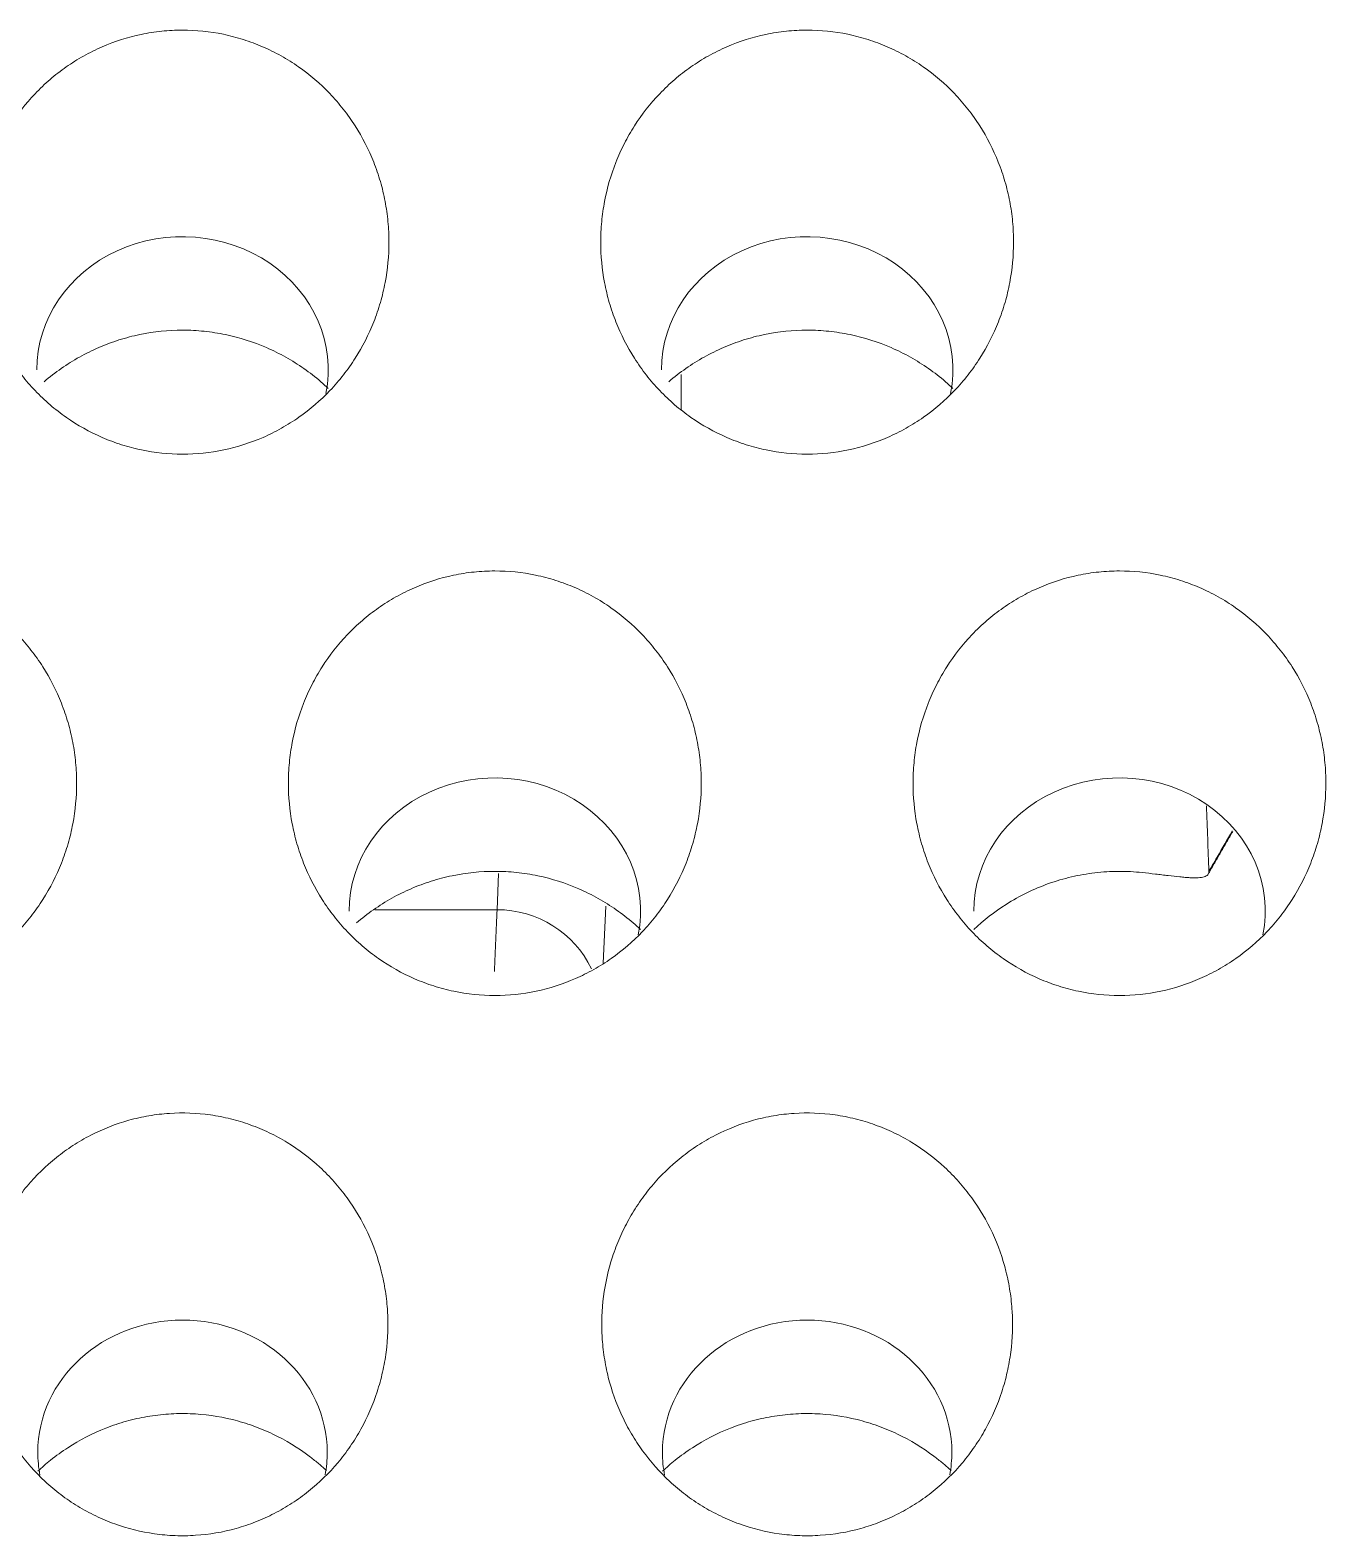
# Model space of a CAD drawing. Header units: inches. Extents: x 3778 to 56227, y -16914 to 35091.
# Drawn here: x 43227.04 to 43233.24, y -12658.68 to -12651.48 of the extents above; entities that cross this region are included whole.
import ezdxf

# ---------------------------------------------------------------- set-up
doc = ezdxf.new("R2010")
doc.units = ezdxf.units.IN
doc.header["$LTSCALE"] = 100
doc.header["$MEASUREMENT"] = 0
doc.layers.add('2-con', color=2, linetype='Continuous')
doc.layers.add('mark-B', color=2, linetype='Continuous', lineweight=20)

# ---------------------------------------------------------------- blocks, each defined once
blk = doc.blocks.new('무풍1WAY 대형')
at = {"layer": 'mark-B'}
for p, q in [((-545.7336, -423.0113), (-545.7455, -423.284)), ((-545.2256, -423.2677), (-545.2331, -423.4404)), ((-544.6413, -423.2677), (-545.2256, -423.2677)), ((-546.1068, -425.8264), (-546.1068, -425.6569))]:
    blk.add_line(p, q, dxfattribs=at)
for centre, major_axis, ratio, start_param, end_param in [((-546.7088, -420.6736), (-0.6921, 0), 0.913545, 6.112459, 6.283185), ((-546.7088, -420.6736), (-0.6921, 0), 0.913545, 3.141593, 3.316049), ((-543.7212, -420.6736), (-0.6921, 0), 0.913545, 6.112459, 6.283185), ((-543.7212, -420.6736), (-0.6921, 0), 0.913545, 3.141593, 3.316049), ((-546.7088, -420.6736), (-0.6921, 0), 0.913545, 0, 3.141592), ((-543.7212, -420.6736), (-0.6921, 0), 0.913545, 0, 3.141592), ((-545.2256, -422.7794), (-0.4974, 0.0217), 0.980617, 0.479553, 1.613641), ((-548.2026, -423.2609), (0.6971, 0), 0.913545, 2.963309, 6.283185), ((-545.215, -423.2609), (0.6971, 0), 0.913545, 2.963309, 6.283185), ((-546.7088, -425.8482), (0.6971, 0), 0.913545, 2.963605, 6.283185), ((-543.7212, -425.8482), (0.6971, 0), 0.913545, 2.963605, 6.283185)]:
    blk.add_ellipse(centre, major_axis=major_axis, ratio=ratio, start_param=start_param, end_param=end_param, dxfattribs=at)
for points, knots in [([(-545.7282, -421.2256), (-545.7301, -421.1929), (-545.7335, -421.1604), (-545.7434, -421.0958), (-545.7499, -421.0636), (-545.7738, -420.9689), (-545.7955, -420.9079), (-545.8365, -420.8196), (-545.8517, -420.7908), (-545.8849, -420.7342), (-545.9028, -420.7068), (-545.9602, -420.6279), (-546.0032, -420.5792), (-546.0633, -420.5235), (-546.0757, -420.5126), (-546.1009, -420.4915), (-546.1137, -420.4812), (-546.1528, -420.4516), (-546.2067, -420.4149), (-546.2784, -420.3759), (-546.3234, -420.3557), (-546.3538, -420.3429), (-546.3692, -420.3369), (-546.4466, -420.3091), (-546.51, -420.2934), (-546.5911, -420.2819), (-546.6074, -420.28), (-546.6402, -420.2771), (-546.6567, -420.276), (-546.7063, -420.2742), (-546.7391, -420.2747), (-546.8369, -420.2811), (-546.9013, -420.2921), (-546.9808, -420.3142), (-546.9967, -420.319), (-547.0279, -420.3294), (-547.0433, -420.335), (-547.089, -420.353), (-547.1483, -420.3798), (-547.2188, -420.4206), (-547.2594, -420.4484), (-547.2861, -420.4676), (-547.2993, -420.4776), (-547.3633, -420.5289), (-547.4096, -420.5743), (-547.4723, -420.6488), (-547.492, -420.6747), (-547.5199, -420.7152), (-547.5289, -420.729), (-547.5461, -420.7568), (-547.5543, -420.7708), (-547.5937, -420.8419), (-547.6195, -420.9012), (-547.6447, -420.9782), (-547.6494, -420.9938), (-547.6581, -421.0252), (-547.662, -421.0411), (-547.6728, -421.0889), (-547.6785, -421.1209), (-547.6908, -421.2172), (-547.6931, -421.2817), (-547.6874, -421.3791), (-547.6839, -421.4118), (-547.674, -421.4761), (-547.6676, -421.5078), (-547.6439, -421.6019), (-547.6223, -421.663), (-547.5668, -421.7819), (-547.5339, -421.8379), (-547.4767, -421.9166), (-547.4563, -421.942), (-547.4237, -421.9788), (-547.4125, -421.9908), (-547.3895, -422.0143), (-547.3778, -422.0257), (-547.3178, -422.0812), (-547.2659, -422.1205), (-547.1961, -422.1631), (-547.1818, -422.1713), (-547.1529, -422.187), (-547.1381, -422.1946), (-547.0937, -422.2158), (-547.0333, -422.241), (-546.9552, -422.2647), (-546.9072, -422.2753), (-546.8748, -422.2816), (-546.8585, -422.2844), (-546.7767, -422.2959), (-546.7114, -422.2982), (-546.6135, -422.2918), (-546.581, -422.288), (-546.5321, -422.2797), (-546.5159, -422.2765), (-546.4837, -422.2693), (-546.4678, -422.2653), (-546.389, -422.2434), (-546.3284, -422.2196), (-546.2555, -422.1822), (-546.2411, -422.1743), (-546.2126, -422.1578), (-546.1985, -422.1492), (-546.1572, -422.1224), (-546.1308, -422.1033), (-546.0548, -422.0424), (-546.0082, -421.997), (-545.9554, -421.9342), (-545.9451, -421.9214), (-545.9253, -421.8954), (-545.9158, -421.8822), (-545.8882, -421.842), (-545.8542, -421.787), (-545.8183, -421.7144), (-545.7999, -421.6692), (-545.7883, -421.6387), (-545.7828, -421.6232), (-545.7575, -421.5457), (-545.7293, -421.4199), (-545.7244, -421.2909), (-545.7282, -421.2256)], [0, 0, 0, 0, 0.015625, 0.015625, 0.03125, 0.03125, 0.0625, 0.0625, 0.078125, 0.078125, 0.09375, 0.09375, 0.125, 0.125, 0.132812, 0.132812, 0.140625, 0.140625, 0.15625, 0.171875, 0.179687, 0.179687, 0.1875, 0.1875, 0.21875, 0.21875, 0.226562, 0.226562, 0.234375, 0.234375, 0.25, 0.25, 0.28125, 0.28125, 0.289062, 0.289062, 0.296875, 0.296875, 0.3125, 0.328125, 0.335937, 0.335937, 0.34375, 0.34375, 0.375, 0.375, 0.390625, 0.390625, 0.398437, 0.398437, 0.40625, 0.40625, 0.4375, 0.4375, 0.445312, 0.445312, 0.453125, 0.453125, 0.46875, 0.46875, 0.5, 0.5, 0.515625, 0.515625, 0.53125, 0.53125, 0.5625, 0.5625, 0.59375, 0.59375, 0.609375, 0.609375, 0.617188, 0.617188, 0.625, 0.625, 0.65625, 0.65625, 0.664063, 0.664063, 0.671875, 0.671875, 0.6875, 0.703125, 0.710938, 0.710938, 0.71875, 0.71875, 0.75, 0.75, 0.765625, 0.765625, 0.773438, 0.773438, 0.78125, 0.78125, 0.8125, 0.8125, 0.820313, 0.820313, 0.828125, 0.828125, 0.84375, 0.84375, 0.875, 0.875, 0.882813, 0.882813, 0.890625, 0.890625, 0.90625, 0.921875, 0.929688, 0.929688, 0.9375, 0.9375, 0.96875, 1, 1, 1, 1]), ([(-542.7407, -421.2256), (-542.7426, -421.1929), (-542.746, -421.1604), (-542.7559, -421.0958), (-542.7624, -421.0636), (-542.7863, -420.9689), (-542.8079, -420.9079), (-542.849, -420.8196), (-542.8641, -420.7908), (-542.8974, -420.7342), (-542.9153, -420.7068), (-542.9726, -420.6279), (-543.0157, -420.5792), (-543.0757, -420.5235), (-543.0881, -420.5126), (-543.1133, -420.4915), (-543.1262, -420.4812), (-543.1653, -420.4516), (-543.2192, -420.4149), (-543.2908, -420.3759), (-543.3358, -420.3557), (-543.3663, -420.3429), (-543.3817, -420.3369), (-543.4591, -420.3091), (-543.5224, -420.2934), (-543.6035, -420.2819), (-543.6198, -420.28), (-543.6526, -420.2771), (-543.6692, -420.276), (-543.7187, -420.2742), (-543.7515, -420.2747), (-543.8494, -420.2811), (-543.9138, -420.2921), (-543.9933, -420.3142), (-544.0091, -420.319), (-544.0403, -420.3294), (-544.0557, -420.335), (-544.1014, -420.353), (-544.1608, -420.3798), (-544.2313, -420.4206), (-544.2719, -420.4484), (-544.2986, -420.4676), (-544.3117, -420.4776), (-544.3757, -420.5289), (-544.4221, -420.5743), (-544.4847, -420.6488), (-544.5045, -420.6747), (-544.5323, -420.7152), (-544.5413, -420.729), (-544.5585, -420.7568), (-544.5667, -420.7708), (-544.6061, -420.8419), (-544.6319, -420.9012), (-544.6571, -420.9782), (-544.6618, -420.9938), (-544.6705, -421.0252), (-544.6745, -421.0411), (-544.6853, -421.0889), (-544.6909, -421.1209), (-544.7033, -421.2172), (-544.7056, -421.2817), (-544.6998, -421.3791), (-544.6964, -421.4118), (-544.6865, -421.4761), (-544.68, -421.5078), (-544.6563, -421.6019), (-544.6347, -421.663), (-544.5793, -421.7819), (-544.5463, -421.8379), (-544.4891, -421.9166), (-544.4687, -421.942), (-544.4362, -421.9788), (-544.4249, -421.9908), (-544.4019, -422.0143), (-544.3902, -422.0257), (-544.3303, -422.0812), (-544.2784, -422.1205), (-544.2085, -422.1631), (-544.1943, -422.1713), (-544.1653, -422.187), (-544.1506, -422.1946), (-544.1061, -422.2158), (-544.0458, -422.241), (-543.9677, -422.2647), (-543.9196, -422.2753), (-543.8873, -422.2816), (-543.871, -422.2844), (-543.7892, -422.2959), (-543.7238, -422.2982), (-543.626, -422.2918), (-543.5934, -422.288), (-543.5446, -422.2797), (-543.5283, -422.2765), (-543.4962, -422.2693), (-543.4803, -422.2653), (-543.4015, -422.2434), (-543.3408, -422.2196), (-543.268, -422.1822), (-543.2535, -422.1743), (-543.225, -422.1578), (-543.2109, -422.1492), (-543.1697, -422.1224), (-543.1433, -422.1033), (-543.0672, -422.0424), (-543.0207, -421.997), (-542.9679, -421.9342), (-542.9576, -421.9214), (-542.9378, -421.8954), (-542.9283, -421.8822), (-542.9007, -421.842), (-542.8666, -421.787), (-542.8308, -421.7144), (-542.8123, -421.6692), (-542.8007, -421.6387), (-542.7952, -421.6232), (-542.7699, -421.5457), (-542.7417, -421.4199), (-542.7369, -421.2909), (-542.7407, -421.2256)], [0, 0, 0, 0, 0.015625, 0.015625, 0.03125, 0.03125, 0.0625, 0.0625, 0.078125, 0.078125, 0.09375, 0.09375, 0.125, 0.125, 0.132813, 0.132813, 0.140625, 0.140625, 0.15625, 0.171875, 0.179688, 0.179688, 0.1875, 0.1875, 0.21875, 0.21875, 0.226563, 0.226563, 0.234375, 0.234375, 0.25, 0.25, 0.28125, 0.28125, 0.289063, 0.289063, 0.296875, 0.296875, 0.3125, 0.328125, 0.335938, 0.335938, 0.34375, 0.34375, 0.375, 0.375, 0.390625, 0.390625, 0.398438, 0.398438, 0.40625, 0.40625, 0.4375, 0.4375, 0.445313, 0.445313, 0.453125, 0.453125, 0.46875, 0.46875, 0.5, 0.5, 0.515625, 0.515625, 0.53125, 0.53125, 0.5625, 0.5625, 0.59375, 0.59375, 0.609375, 0.609375, 0.617188, 0.617188, 0.625, 0.625, 0.65625, 0.65625, 0.664063, 0.664063, 0.671875, 0.671875, 0.6875, 0.703125, 0.710938, 0.710938, 0.71875, 0.71875, 0.75, 0.75, 0.765625, 0.765625, 0.773438, 0.773438, 0.78125, 0.78125, 0.8125, 0.8125, 0.820313, 0.820313, 0.828125, 0.828125, 0.84375, 0.84375, 0.875, 0.875, 0.882813, 0.882813, 0.890625, 0.890625, 0.90625, 0.921875, 0.929688, 0.929688, 0.9375, 0.9375, 0.96875, 1, 1, 1, 1]), ([(-546.0168, -420.5831), (-546.0363, -420.6014), (-546.0565, -420.619), (-546.1043, -420.6573), (-546.1321, -420.6773), (-546.2178, -420.733), (-546.2783, -420.7642), (-546.3584, -420.7957), (-546.3747, -420.8016), (-546.4073, -420.8125), (-546.4237, -420.8176), (-546.4731, -420.8313), (-546.5397, -420.8463), (-546.6075, -420.8544), (-546.6761, -420.859), (-546.7108, -420.8595), (-546.8137, -420.8557), (-546.8812, -420.8463), (-546.9642, -420.8259), (-546.9807, -420.8214), (-547.0137, -420.8115), (-547.0301, -420.806), (-547.0787, -420.7886), (-547.1103, -420.7755), (-547.2024, -420.7315), (-547.2606, -420.6963), (-547.3291, -420.6447), (-547.3426, -420.634), (-547.3689, -420.612), (-547.3817, -420.6007), (-547.3953, -420.5883), (-547.3963, -420.5873), (-547.3973, -420.5864)], [0, 0, 0, 0, 0.052761, 0.052761, 0.120228, 0.120228, 0.255163, 0.255163, 0.288896, 0.288896, 0.32263, 0.32263, 0.390097, 0.457564, 0.457564, 0.525031, 0.525031, 0.659966, 0.659966, 0.693699, 0.693699, 0.727433, 0.727433, 0.7949, 0.7949, 0.929835, 0.929835, 0.963568, 0.963568, 0.997302, 0.997302, 1, 1, 1, 1]), ([(-543.0293, -420.5831), (-543.0487, -420.6014), (-543.0689, -420.619), (-543.1168, -420.6573), (-543.1445, -420.6773), (-543.2302, -420.733), (-543.2908, -420.7642), (-543.3709, -420.7957), (-543.3871, -420.8016), (-543.4198, -420.8125), (-543.4361, -420.8176), (-543.4856, -420.8313), (-543.5521, -420.8463), (-543.62, -420.8544), (-543.6885, -420.859), (-543.7233, -420.8595), (-543.8262, -420.8557), (-543.8936, -420.8463), (-543.9767, -420.8259), (-543.9932, -420.8214), (-544.0261, -420.8115), (-544.0426, -420.806), (-544.0912, -420.7886), (-544.1227, -420.7755), (-544.2149, -420.7315), (-544.273, -420.6963), (-544.3415, -420.6447), (-544.355, -420.634), (-544.3814, -420.612), (-544.3942, -420.6007), (-544.4077, -420.5883), (-544.4087, -420.5873), (-544.4097, -420.5864)], [0, 0, 0, 0, 0.052761, 0.052761, 0.120228, 0.120228, 0.255163, 0.255163, 0.288896, 0.288896, 0.32263, 0.32263, 0.390097, 0.457564, 0.457564, 0.525031, 0.525031, 0.659966, 0.659966, 0.693699, 0.693699, 0.727433, 0.727433, 0.7949, 0.7949, 0.929835, 0.929835, 0.963568, 0.963568, 0.997302, 0.997302, 1, 1, 1, 1]), ([(-548.2026, -422.8577), (-548.2691, -422.8577), (-548.3349, -422.8646), (-548.4651, -422.8919), (-548.5276, -422.912), (-548.6176, -422.9512), (-548.647, -422.9658), (-548.6901, -422.99), (-548.7043, -422.9984), (-548.7324, -423.0161), (-548.7461, -423.0252), (-548.8133, -423.0725), (-548.8627, -423.1151), (-548.9303, -423.186), (-548.9517, -423.2108), (-548.9924, -423.2629), (-549.0113, -423.2897), (-549.0638, -423.3721), (-549.0933, -423.43), (-549.1232, -423.5059), (-549.1289, -423.5213), (-549.1395, -423.5524), (-549.1444, -423.5681), (-549.1581, -423.6153), (-549.1656, -423.6469), (-549.1837, -423.7426), (-549.1898, -423.8072), (-549.1898, -423.8891), (-549.1894, -423.9055), (-549.1879, -423.9382), (-549.1867, -423.9545), (-549.1821, -424.0032), (-549.173, -424.0675), (-549.1541, -424.1465), (-549.1394, -424.1932), (-549.1288, -424.2242), (-549.1231, -424.2397), (-549.0929, -424.316), (-549.0632, -424.374), (-549.0106, -424.4564), (-548.9917, -424.4831), (-548.9613, -424.522), (-548.9508, -424.5347), (-548.9292, -424.5596), (-548.9182, -424.5717), (-548.8616, -424.6309), (-548.8121, -424.6735), (-548.7312, -424.7301), (-548.703, -424.7478), (-548.6455, -424.7799), (-548.5867, -424.809), (-548.5099, -424.8377), (-548.4623, -424.8515), (-548.4303, -424.8599), (-548.4141, -424.8637), (-548.333, -424.8805), (-548.2677, -424.8871), (-548.1691, -424.8871), (-548.1362, -424.8854), (-548.07, -424.8785), (-548.0374, -424.8733), (-547.941, -424.8531), (-547.8785, -424.8333), (-547.8029, -424.8004), (-547.7878, -424.7934), (-547.7581, -424.7786), (-547.7436, -424.7709), (-547.7006, -424.7468), (-547.6452, -424.7119), (-547.5808, -424.6619), (-547.5443, -424.6289), (-547.5205, -424.6063), (-547.5088, -424.5946), (-547.4518, -424.5349), (-547.4118, -424.4835), (-547.3593, -424.4013), (-547.3432, -424.373), (-547.3134, -424.3147), (-547.2998, -424.2846), (-547.2638, -424.1934), (-547.2458, -424.1311), (-547.2276, -424.0353), (-547.223, -424.0031), (-547.2184, -423.9541), (-547.2172, -423.9377), (-547.2157, -423.905), (-547.2153, -423.8887), (-547.2153, -423.8074), (-547.2214, -423.7428), (-547.2365, -423.6627), (-547.2399, -423.6468), (-547.2476, -423.6149), (-547.2518, -423.5989), (-547.2654, -423.5517), (-547.276, -423.5209), (-547.3118, -423.4302), (-547.3413, -423.3721), (-547.3855, -423.3027), (-547.3947, -423.289), (-547.4137, -423.2622), (-547.4235, -423.2491), (-547.4537, -423.2105), (-547.4964, -423.1611), (-547.5438, -423.116), (-547.5936, -423.0731), (-547.6199, -423.0527), (-547.7007, -422.9961), (-547.7578, -422.9641), (-547.8332, -422.9313), (-547.8485, -422.9251), (-547.8795, -422.9135), (-547.8952, -422.908), (-547.9425, -422.893), (-547.9743, -422.8846), (-548.0707, -422.8646), (-548.136, -422.8577), (-548.2026, -422.8577)], [0, 0, 0, 0, 0.03125, 0.03125, 0.0625, 0.0625, 0.078125, 0.078125, 0.085938, 0.085938, 0.09375, 0.09375, 0.125, 0.125, 0.140625, 0.140625, 0.15625, 0.15625, 0.1875, 0.1875, 0.195313, 0.195313, 0.203125, 0.203125, 0.21875, 0.21875, 0.25, 0.25, 0.257813, 0.257813, 0.265625, 0.265625, 0.28125, 0.296875, 0.304688, 0.304688, 0.3125, 0.3125, 0.34375, 0.34375, 0.359375, 0.359375, 0.367188, 0.367188, 0.375, 0.375, 0.40625, 0.40625, 0.421875, 0.421875, 0.4375, 0.453125, 0.460938, 0.460938, 0.46875, 0.46875, 0.5, 0.5, 0.515625, 0.515625, 0.53125, 0.53125, 0.5625, 0.5625, 0.570313, 0.570313, 0.578125, 0.578125, 0.59375, 0.609375, 0.617188, 0.617188, 0.625, 0.625, 0.65625, 0.65625, 0.671875, 0.671875, 0.6875, 0.6875, 0.71875, 0.71875, 0.734375, 0.734375, 0.742188, 0.742188, 0.75, 0.75, 0.78125, 0.78125, 0.789063, 0.789063, 0.796875, 0.796875, 0.8125, 0.8125, 0.84375, 0.84375, 0.851563, 0.851563, 0.859375, 0.859375, 0.875, 0.890625, 0.890625, 0.90625, 0.90625, 0.9375, 0.9375, 0.945313, 0.945313, 0.953125, 0.953125, 0.96875, 0.96875, 1, 1, 1, 1]), ([(-545.215, -422.8577), (-545.2816, -422.8577), (-545.3474, -422.8646), (-545.4776, -422.8919), (-545.5401, -422.912), (-545.6301, -422.9512), (-545.6595, -422.9658), (-545.7026, -422.99), (-545.7168, -422.9984), (-545.7448, -423.0161), (-545.7586, -423.0252), (-545.8258, -423.0725), (-545.8751, -423.1151), (-545.9427, -423.186), (-545.9642, -423.2108), (-546.0049, -423.2629), (-546.0237, -423.2897), (-546.0762, -423.3721), (-546.1057, -423.43), (-546.1357, -423.5059), (-546.1414, -423.5213), (-546.152, -423.5524), (-546.1569, -423.5681), (-546.1705, -423.6153), (-546.1781, -423.6469), (-546.1962, -423.7426), (-546.2023, -423.8072), (-546.2023, -423.8891), (-546.2019, -423.9055), (-546.2003, -423.9382), (-546.1992, -423.9545), (-546.1946, -424.0032), (-546.1854, -424.0675), (-546.1666, -424.1465), (-546.1518, -424.1932), (-546.1412, -424.2242), (-546.1355, -424.2397), (-546.1053, -424.316), (-546.0757, -424.374), (-546.0231, -424.4564), (-546.0042, -424.4831), (-545.9737, -424.522), (-545.9632, -424.5347), (-545.9417, -424.5596), (-545.9306, -424.5717), (-545.8741, -424.6309), (-545.8246, -424.6735), (-545.7436, -424.7301), (-545.7154, -424.7478), (-545.6579, -424.7799), (-545.5991, -424.809), (-545.5223, -424.8377), (-545.4748, -424.8515), (-545.4427, -424.8599), (-545.4265, -424.8637), (-545.3455, -424.8805), (-545.2802, -424.8871), (-545.1816, -424.8871), (-545.1486, -424.8854), (-545.0824, -424.8785), (-545.0498, -424.8733), (-544.9534, -424.8531), (-544.891, -424.8333), (-544.8153, -424.8004), (-544.8003, -424.7934), (-544.7706, -424.7786), (-544.756, -424.7709), (-544.713, -424.7468), (-544.6577, -424.7119), (-544.5933, -424.6619), (-544.5568, -424.6289), (-544.5329, -424.6063), (-544.5212, -424.5946), (-544.4643, -424.5349), (-544.4242, -424.4835), (-544.3718, -424.4013), (-544.3556, -424.373), (-544.3259, -424.3147), (-544.3123, -424.2846), (-544.2762, -424.1934), (-544.2582, -424.1311), (-544.24, -424.0353), (-544.2354, -424.0031), (-544.2308, -423.9541), (-544.2297, -423.9377), (-544.2281, -423.905), (-544.2278, -423.8887), (-544.2278, -423.8074), (-544.2338, -423.7428), (-544.249, -423.6627), (-544.2524, -423.6468), (-544.26, -423.6149), (-544.2642, -423.5989), (-544.2779, -423.5517), (-544.2884, -423.5209), (-544.3243, -423.4302), (-544.3538, -423.3721), (-544.398, -423.3027), (-544.4072, -423.289), (-544.4262, -423.2622), (-544.4359, -423.2491), (-544.4662, -423.2105), (-544.5088, -423.1611), (-544.5562, -423.116), (-544.6061, -423.0731), (-544.6323, -423.0527), (-544.7132, -422.9961), (-544.7702, -422.9641), (-544.8456, -422.9313), (-544.8609, -422.9251), (-544.8919, -422.9135), (-544.9076, -422.908), (-544.9549, -422.893), (-544.9868, -422.8846), (-545.0831, -422.8646), (-545.1485, -422.8577), (-545.215, -422.8577)], [0, 0, 0, 0, 0.03125, 0.03125, 0.0625, 0.0625, 0.078125, 0.078125, 0.085938, 0.085938, 0.09375, 0.09375, 0.125, 0.125, 0.140625, 0.140625, 0.15625, 0.15625, 0.1875, 0.1875, 0.195313, 0.195313, 0.203125, 0.203125, 0.21875, 0.21875, 0.25, 0.25, 0.257813, 0.257813, 0.265625, 0.265625, 0.28125, 0.296875, 0.304688, 0.304688, 0.3125, 0.3125, 0.34375, 0.34375, 0.359375, 0.359375, 0.367188, 0.367188, 0.375, 0.375, 0.40625, 0.40625, 0.421875, 0.421875, 0.4375, 0.453125, 0.460938, 0.460938, 0.46875, 0.46875, 0.5, 0.5, 0.515625, 0.515625, 0.53125, 0.53125, 0.5625, 0.5625, 0.570313, 0.570313, 0.578125, 0.578125, 0.59375, 0.609375, 0.617188, 0.617188, 0.625, 0.625, 0.65625, 0.65625, 0.671875, 0.671875, 0.6875, 0.6875, 0.71875, 0.71875, 0.734375, 0.734375, 0.742188, 0.742188, 0.75, 0.75, 0.78125, 0.78125, 0.789063, 0.789063, 0.796875, 0.796875, 0.8125, 0.8125, 0.84375, 0.84375, 0.851563, 0.851563, 0.859375, 0.859375, 0.875, 0.890625, 0.890625, 0.90625, 0.90625, 0.9375, 0.9375, 0.945313, 0.945313, 0.953125, 0.953125, 0.96875, 0.96875, 1, 1, 1, 1]), ([(-542.2275, -422.8577), (-542.294, -422.8577), (-542.3598, -422.8646), (-542.49, -422.8919), (-542.5526, -422.912), (-542.6425, -422.9512), (-542.6719, -422.9658), (-542.715, -422.99), (-542.7293, -422.9984), (-542.7573, -423.0161), (-542.771, -423.0252), (-542.8382, -423.0725), (-542.8876, -423.1151), (-542.9552, -423.186), (-542.9766, -423.2108), (-543.0173, -423.2629), (-543.0362, -423.2897), (-543.0887, -423.3721), (-543.1182, -423.43), (-543.1482, -423.5059), (-543.1538, -423.5213), (-543.1644, -423.5524), (-543.1694, -423.5681), (-543.183, -423.6153), (-543.1905, -423.6469), (-543.2086, -423.7426), (-543.2147, -423.8072), (-543.2147, -423.8891), (-543.2143, -423.9055), (-543.2128, -423.9382), (-543.2116, -423.9545), (-543.207, -424.0032), (-543.1979, -424.0675), (-543.179, -424.1465), (-543.1643, -424.1932), (-543.1537, -424.2242), (-543.148, -424.2397), (-543.1178, -424.316), (-543.0881, -424.374), (-543.0355, -424.4564), (-543.0167, -424.4831), (-542.9862, -424.522), (-542.9757, -424.5347), (-542.9541, -424.5596), (-542.9431, -424.5717), (-542.8865, -424.6309), (-542.837, -424.6735), (-542.7561, -424.7301), (-542.7279, -424.7478), (-542.6704, -424.7799), (-542.6116, -424.809), (-542.5348, -424.8377), (-542.4872, -424.8515), (-542.4552, -424.8599), (-542.439, -424.8637), (-542.3579, -424.8805), (-542.2926, -424.8871), (-542.194, -424.8871), (-542.1611, -424.8854), (-542.0949, -424.8785), (-542.0623, -424.8733), (-541.9659, -424.8531), (-541.9035, -424.8333), (-541.8278, -424.8004), (-541.8127, -424.7934), (-541.783, -424.7786), (-541.7685, -424.7709), (-541.7255, -424.7468), (-541.6701, -424.7119), (-541.6057, -424.6619), (-541.5692, -424.6289), (-541.5454, -424.6063), (-541.5337, -424.5946), (-541.4767, -424.5349), (-541.4367, -424.4835), (-541.3842, -424.4013), (-541.3681, -424.373), (-541.3383, -424.3147), (-541.3247, -424.2846), (-541.2887, -424.1934), (-541.2707, -424.1311), (-541.2525, -424.0353), (-541.2479, -424.0031), (-541.2433, -423.9541), (-541.2421, -423.9377), (-541.2406, -423.905), (-541.2402, -423.8887), (-541.2402, -423.8074), (-541.2463, -423.7428), (-541.2614, -423.6627), (-541.2648, -423.6468), (-541.2725, -423.6149), (-541.2767, -423.5989), (-541.2903, -423.5517), (-541.3009, -423.5209), (-541.3367, -423.4302), (-541.3662, -423.3721), (-541.4104, -423.3027), (-541.4196, -423.289), (-541.4386, -423.2622), (-541.4484, -423.2491), (-541.4786, -423.2105), (-541.5213, -423.1611), (-541.5687, -423.116), (-541.6185, -423.0731), (-541.6448, -423.0527), (-541.7256, -422.9961), (-541.7827, -422.9641), (-541.8581, -422.9313), (-541.8734, -422.9251), (-541.9044, -422.9135), (-541.9201, -422.908), (-541.9674, -422.893), (-541.9992, -422.8846), (-542.0956, -422.8646), (-542.1609, -422.8577), (-542.2275, -422.8577)], [0, 0, 0, 0, 0.03125, 0.03125, 0.0625, 0.0625, 0.078125, 0.078125, 0.085937, 0.085937, 0.09375, 0.09375, 0.125, 0.125, 0.140625, 0.140625, 0.15625, 0.15625, 0.1875, 0.1875, 0.195312, 0.195312, 0.203125, 0.203125, 0.21875, 0.21875, 0.25, 0.25, 0.257812, 0.257812, 0.265625, 0.265625, 0.28125, 0.296875, 0.304687, 0.304687, 0.3125, 0.3125, 0.34375, 0.34375, 0.359375, 0.359375, 0.367187, 0.367187, 0.375, 0.375, 0.40625, 0.40625, 0.421875, 0.421875, 0.4375, 0.453125, 0.460937, 0.460937, 0.46875, 0.46875, 0.5, 0.5, 0.515625, 0.515625, 0.53125, 0.53125, 0.5625, 0.5625, 0.570312, 0.570312, 0.578125, 0.578125, 0.59375, 0.609375, 0.617187, 0.617187, 0.625, 0.625, 0.65625, 0.65625, 0.671875, 0.671875, 0.6875, 0.6875, 0.71875, 0.71875, 0.734375, 0.734375, 0.742187, 0.742187, 0.75, 0.75, 0.78125, 0.78125, 0.789062, 0.789062, 0.796875, 0.796875, 0.8125, 0.8125, 0.84375, 0.84375, 0.851562, 0.851562, 0.859375, 0.859375, 0.875, 0.890625, 0.890625, 0.90625, 0.90625, 0.9375, 0.9375, 0.945313, 0.945313, 0.953125, 0.953125, 0.96875, 0.96875, 1, 1, 1, 1]), ([(-548.3118, -423.4451), (-548.2928, -423.4472), (-548.2738, -423.4487), (-548.2358, -423.4507), (-548.2169, -423.4512), (-548.1602, -423.4509), (-548.0849, -423.4463), (-548.0102, -423.4332), (-547.9358, -423.4158), (-547.8993, -423.405), (-547.7926, -423.3669), (-547.7248, -423.3338), (-547.6045, -423.2575), (-547.5529, -423.2173), (-547.5055, -423.1725)], [0, 0, 0, 0, 0.064629, 0.064629, 0.129258, 0.129258, 0.258515, 0.387773, 0.387773, 0.517031, 0.517031, 0.775546, 0.775546, 1, 1, 1, 1]), ([(-544.5533, -423.2044), (-544.5794, -423.2268), (-544.6065, -423.2478), (-544.6631, -423.2873), (-544.6925, -423.3058), (-544.7526, -423.3393), (-544.814, -423.3696), (-544.8941, -423.3996), (-544.9438, -423.414), (-544.9773, -423.4227), (-544.9942, -423.4267), (-545.0788, -423.4442), (-545.147, -423.4511), (-545.2499, -423.4511), (-545.2844, -423.4493), (-545.3535, -423.4421), (-545.3875, -423.4368), (-545.4881, -423.4157), (-545.5533, -423.395), (-545.6324, -423.3607), (-545.6481, -423.3534), (-545.6791, -423.338), (-545.6943, -423.3299), (-545.7392, -423.3048), (-545.797, -423.2684), (-545.8633, -423.2169), (-545.9006, -423.1834), (-545.9122, -423.1724)], [0, 0, 0, 0, 0.069517, 0.069517, 0.138621, 0.138621, 0.207724, 0.276828, 0.31138, 0.31138, 0.345932, 0.345932, 0.48414, 0.48414, 0.553243, 0.553243, 0.622347, 0.622347, 0.760555, 0.760555, 0.795107, 0.795107, 0.829659, 0.829659, 0.898762, 0.967866, 1, 1, 1, 1]), ([(-548.6299, -423.4503), (-548.6353, -423.4597), (-548.6407, -423.469), (-548.6541, -423.4921), (-548.662, -423.5058), (-548.6938, -423.561), (-548.7178, -423.6026), (-548.7418, -423.6441)], [0, 0, 0, 0, 0.145205, 0.145205, 0.357042, 0.357042, 1, 1, 1, 1]), ([(-548.3118, -423.4451), (-548.3331, -423.4428), (-548.3541, -423.4404), (-548.3851, -423.4368), (-548.3953, -423.4356), (-548.4156, -423.4332), (-548.4256, -423.432), (-548.4547, -423.4286), (-548.4732, -423.4265), (-548.4994, -423.4238), (-548.508, -423.423), (-548.5241, -423.4217), (-548.5395, -423.4206), (-548.5534, -423.4201), (-548.5665, -423.4199), (-548.5727, -423.42), (-548.5899, -423.4209), (-548.5994, -423.4223), (-548.611, -423.4258), (-548.6144, -423.4272), (-548.6202, -423.4305), (-548.6226, -423.4324), (-548.6283, -423.4388), (-548.6301, -423.444), (-548.6299, -423.4503)], [0, 0, 0, 0, 0.125, 0.125, 0.1875, 0.1875, 0.25, 0.25, 0.375, 0.375, 0.4375, 0.4375, 0.5, 0.5625, 0.5625, 0.625, 0.625, 0.75, 0.75, 0.8125, 0.8125, 0.875, 0.875, 1, 1, 1, 1]), ([(-546.7088, -425.4454), (-546.7753, -425.4454), (-546.8411, -425.4523), (-546.9712, -425.4795), (-547.0338, -425.4996), (-547.1237, -425.5387), (-547.1531, -425.5533), (-547.1962, -425.5775), (-547.2104, -425.5859), (-547.2385, -425.6035), (-547.2522, -425.6127), (-547.3194, -425.6598), (-547.3688, -425.7024), (-547.4364, -425.7732), (-547.4578, -425.798), (-547.4985, -425.85), (-547.5174, -425.8768), (-547.5699, -425.9592), (-547.5994, -426.017), (-547.6294, -426.0928), (-547.6351, -426.1082), (-547.6457, -426.1392), (-547.6506, -426.1549), (-547.6642, -426.2021), (-547.6718, -426.2337), (-547.6899, -426.3293), (-547.696, -426.3938), (-547.696, -426.4757), (-547.6956, -426.4921), (-547.6941, -426.5248), (-547.6929, -426.5411), (-547.6883, -426.5897), (-547.6792, -426.654), (-547.6603, -426.7329), (-547.6455, -426.7796), (-547.6349, -426.8106), (-547.6292, -426.826), (-547.599, -426.9022), (-547.5694, -426.9602), (-547.5168, -427.0425), (-547.4978, -427.0692), (-547.4674, -427.108), (-547.4568, -427.1208), (-547.4353, -427.1456), (-547.4243, -427.1577), (-547.3677, -427.2168), (-547.3182, -427.2593), (-547.2373, -427.3159), (-547.2091, -427.3335), (-547.1516, -427.3656), (-547.0928, -427.3946), (-547.016, -427.4233), (-546.9685, -427.4371), (-546.9364, -427.4454), (-546.9202, -427.4492), (-546.8392, -427.466), (-546.7739, -427.4726), (-546.6754, -427.4726), (-546.6424, -427.4709), (-546.5763, -427.464), (-546.5437, -427.4589), (-546.4473, -427.4387), (-546.3849, -427.4189), (-546.3092, -427.3861), (-546.2942, -427.3791), (-546.2645, -427.3644), (-546.2499, -427.3567), (-546.2069, -427.3326), (-546.1516, -427.2978), (-546.0872, -427.2477), (-546.0507, -427.2148), (-546.0268, -427.1922), (-546.0151, -427.1805), (-545.9582, -427.1209), (-545.9181, -427.0696), (-545.8657, -426.9875), (-545.8495, -426.9592), (-545.8197, -426.901), (-545.8061, -426.8709), (-545.7701, -426.7797), (-545.7521, -426.7175), (-545.7338, -426.6218), (-545.7292, -426.5896), (-545.7246, -426.5406), (-545.7235, -426.5242), (-545.7219, -426.4916), (-545.7216, -426.4753), (-545.7216, -426.394), (-545.7276, -426.3295), (-545.7428, -426.2495), (-545.7462, -426.2335), (-545.7538, -426.2017), (-545.758, -426.1857), (-545.7717, -426.1386), (-545.7823, -426.1077), (-545.8181, -426.0171), (-545.8476, -425.9591), (-545.8919, -425.8898), (-545.9011, -425.8761), (-545.9201, -425.8493), (-545.9298, -425.8362), (-545.9601, -425.7976), (-546.0028, -425.7483), (-546.0502, -425.7033), (-546.1, -425.6605), (-546.1263, -425.6401), (-546.2071, -425.5835), (-546.2642, -425.5516), (-546.3395, -425.5189), (-546.3548, -425.5127), (-546.3858, -425.5011), (-546.4015, -425.4956), (-546.4488, -425.4806), (-546.4806, -425.4723), (-546.5769, -425.4522), (-546.6423, -425.4454), (-546.7088, -425.4454)], [0, 0, 0, 0, 0.03125, 0.03125, 0.0625, 0.0625, 0.078125, 0.078125, 0.085938, 0.085938, 0.09375, 0.09375, 0.125, 0.125, 0.140625, 0.140625, 0.15625, 0.15625, 0.1875, 0.1875, 0.195313, 0.195313, 0.203125, 0.203125, 0.21875, 0.21875, 0.25, 0.25, 0.257813, 0.257813, 0.265625, 0.265625, 0.28125, 0.296875, 0.304688, 0.304688, 0.3125, 0.3125, 0.34375, 0.34375, 0.359375, 0.359375, 0.367188, 0.367188, 0.375, 0.375, 0.40625, 0.40625, 0.421875, 0.421875, 0.4375, 0.453125, 0.460938, 0.460938, 0.46875, 0.46875, 0.5, 0.5, 0.515625, 0.515625, 0.53125, 0.53125, 0.5625, 0.5625, 0.570313, 0.570313, 0.578125, 0.578125, 0.59375, 0.609375, 0.617188, 0.617188, 0.625, 0.625, 0.65625, 0.65625, 0.671875, 0.671875, 0.6875, 0.6875, 0.71875, 0.71875, 0.734375, 0.734375, 0.742188, 0.742188, 0.75, 0.75, 0.78125, 0.78125, 0.789063, 0.789063, 0.796875, 0.796875, 0.8125, 0.8125, 0.84375, 0.84375, 0.851563, 0.851563, 0.859375, 0.859375, 0.875, 0.890625, 0.890625, 0.90625, 0.90625, 0.9375, 0.9375, 0.945313, 0.945313, 0.953125, 0.953125, 0.96875, 0.96875, 1, 1, 1, 1]), ([(-543.7212, -425.4454), (-543.7878, -425.4454), (-543.8536, -425.4523), (-543.9837, -425.4795), (-544.0462, -425.4996), (-544.1362, -425.5387), (-544.1656, -425.5533), (-544.2086, -425.5775), (-544.2229, -425.5859), (-544.2509, -425.6035), (-544.2646, -425.6127), (-544.3319, -425.6598), (-544.3812, -425.7024), (-544.4488, -425.7732), (-544.4703, -425.798), (-544.511, -425.85), (-544.5299, -425.8768), (-544.5824, -425.9592), (-544.6119, -426.017), (-544.6419, -426.0928), (-544.6475, -426.1082), (-544.6581, -426.1392), (-544.6631, -426.1549), (-544.6767, -426.2021), (-544.6842, -426.2337), (-544.7024, -426.3293), (-544.7085, -426.3938), (-544.7085, -426.4757), (-544.7081, -426.4921), (-544.7065, -426.5248), (-544.7054, -426.5411), (-544.7008, -426.5897), (-544.6916, -426.654), (-544.6727, -426.7329), (-544.658, -426.7796), (-544.6474, -426.8106), (-544.6417, -426.826), (-544.6115, -426.9022), (-544.5818, -426.9602), (-544.5292, -427.0425), (-544.5103, -427.0692), (-544.4798, -427.108), (-544.4693, -427.1208), (-544.4478, -427.1456), (-544.4367, -427.1577), (-544.3802, -427.2168), (-544.3306, -427.2593), (-544.2497, -427.3159), (-544.2215, -427.3335), (-544.164, -427.3656), (-544.1052, -427.3946), (-544.0285, -427.4233), (-543.9809, -427.4371), (-543.9489, -427.4454), (-543.9327, -427.4492), (-543.8517, -427.466), (-543.7864, -427.4726), (-543.6878, -427.4726), (-543.6549, -427.4709), (-543.5887, -427.464), (-543.5561, -427.4589), (-543.4597, -427.4387), (-543.3973, -427.4189), (-543.3217, -427.3861), (-543.3066, -427.3791), (-543.277, -427.3644), (-543.2624, -427.3567), (-543.2194, -427.3326), (-543.164, -427.2978), (-543.0996, -427.2477), (-543.0631, -427.2148), (-543.0393, -427.1922), (-543.0276, -427.1805), (-542.9707, -427.1209), (-542.9306, -427.0696), (-542.8781, -426.9875), (-542.8619, -426.9592), (-542.8322, -426.901), (-542.8186, -426.8709), (-542.7825, -426.7797), (-542.7645, -426.7175), (-542.7463, -426.6218), (-542.7417, -426.5896), (-542.7371, -426.5406), (-542.7359, -426.5242), (-542.7344, -426.4916), (-542.734, -426.4753), (-542.734, -426.394), (-542.7401, -426.3295), (-542.7552, -426.2495), (-542.7587, -426.2335), (-542.7663, -426.2017), (-542.7705, -426.1857), (-542.7842, -426.1386), (-542.7947, -426.1077), (-542.8306, -426.0171), (-542.8601, -425.9591), (-542.9043, -425.8898), (-542.9135, -425.8761), (-542.9325, -425.8493), (-542.9423, -425.8362), (-542.9725, -425.7976), (-543.0152, -425.7483), (-543.0626, -425.7033), (-543.1125, -425.6605), (-543.1387, -425.6401), (-543.2195, -425.5835), (-543.2766, -425.5516), (-543.352, -425.5189), (-543.3673, -425.5127), (-543.3982, -425.5011), (-543.414, -425.4956), (-543.4613, -425.4806), (-543.4931, -425.4723), (-543.5894, -425.4522), (-543.6547, -425.4454), (-543.7212, -425.4454)], [0, 0, 0, 0, 0.03125, 0.03125, 0.0625, 0.0625, 0.078125, 0.078125, 0.085937, 0.085937, 0.09375, 0.09375, 0.125, 0.125, 0.140625, 0.140625, 0.15625, 0.15625, 0.1875, 0.1875, 0.195312, 0.195312, 0.203125, 0.203125, 0.21875, 0.21875, 0.25, 0.25, 0.257812, 0.257812, 0.265625, 0.265625, 0.28125, 0.296875, 0.304687, 0.304687, 0.3125, 0.3125, 0.34375, 0.34375, 0.359375, 0.359375, 0.367187, 0.367187, 0.375, 0.375, 0.40625, 0.40625, 0.421875, 0.421875, 0.4375, 0.453125, 0.460937, 0.460937, 0.46875, 0.46875, 0.5, 0.5, 0.515625, 0.515625, 0.53125, 0.53125, 0.5625, 0.5625, 0.570312, 0.570312, 0.578125, 0.578125, 0.59375, 0.609375, 0.617187, 0.617187, 0.625, 0.625, 0.65625, 0.65625, 0.671875, 0.671875, 0.6875, 0.6875, 0.71875, 0.71875, 0.734375, 0.734375, 0.742187, 0.742187, 0.75, 0.75, 0.78125, 0.78125, 0.789062, 0.789062, 0.796875, 0.796875, 0.8125, 0.8125, 0.84375, 0.84375, 0.851562, 0.851562, 0.859375, 0.859375, 0.875, 0.890625, 0.890625, 0.90625, 0.90625, 0.9375, 0.9375, 0.945312, 0.945312, 0.953125, 0.953125, 0.96875, 0.96875, 1, 1, 1, 1]), ([(-546.0471, -425.7917), (-546.0732, -425.8141), (-546.1005, -425.8352), (-546.1571, -425.8748), (-546.1866, -425.8932), (-546.2466, -425.9266), (-546.308, -425.9569), (-546.3881, -425.9868), (-546.4377, -426.0012), (-546.4712, -426.0099), (-546.4881, -426.0139), (-546.5727, -426.0313), (-546.6408, -426.0382), (-546.7437, -426.0382), (-546.7781, -426.0364), (-546.8471, -426.0292), (-546.8811, -426.0239), (-546.9817, -426.0029), (-547.0469, -425.9822), (-547.1259, -425.948), (-547.1416, -425.9407), (-547.1726, -425.9253), (-547.1878, -425.9173), (-547.2327, -425.8922), (-547.2905, -425.8559), (-547.3569, -425.8043), (-547.3943, -425.7707), (-547.406, -425.7597)], [0, 0, 0, 0, 0.069756, 0.069756, 0.138822, 0.138822, 0.207887, 0.276953, 0.311486, 0.311486, 0.346018, 0.346018, 0.484149, 0.484149, 0.553215, 0.553215, 0.62228, 0.62228, 0.760411, 0.760411, 0.794944, 0.794944, 0.829477, 0.829477, 0.898543, 0.967608, 1, 1, 1, 1]), ([(-543.0596, -425.7917), (-543.0857, -425.8141), (-543.1129, -425.8352), (-543.1696, -425.8748), (-543.199, -425.8932), (-543.259, -425.9266), (-543.3204, -425.9569), (-543.4005, -425.9868), (-543.4502, -426.0012), (-543.4836, -426.0099), (-543.5006, -426.0139), (-543.5851, -426.0313), (-543.6532, -426.0382), (-543.7561, -426.0382), (-543.7905, -426.0364), (-543.8596, -426.0292), (-543.8936, -426.0239), (-543.9942, -426.0029), (-544.0593, -425.9822), (-544.1384, -425.948), (-544.1541, -425.9407), (-544.185, -425.9253), (-544.2003, -425.9173), (-544.2451, -425.8922), (-544.3029, -425.8559), (-544.3694, -425.8043), (-544.4067, -425.7707), (-544.4184, -425.7597)], [0, 0, 0, 0, 0.069756, 0.069756, 0.138822, 0.138822, 0.207887, 0.276953, 0.311486, 0.311486, 0.346018, 0.346018, 0.484149, 0.484149, 0.553215, 0.553215, 0.62228, 0.62228, 0.760411, 0.760411, 0.794944, 0.794944, 0.829477, 0.829477, 0.898543, 0.967608, 1, 1, 1, 1])]:
    blk.add_open_spline(points, degree=3, knots=knots, dxfattribs=at)
for points, degree in [([(-545.2134, -422.973), (-545.2174, -423.0752), (-545.2215, -423.1735), (-545.2256, -423.2677)], 3), ([(-548.6269, -423.4378), (-548.6856, -423.5395), (-548.7443, -423.6412)], 2), ([(-548.6187, -423.7643), (-548.6227, -423.6601), (-548.6264, -423.5553), (-548.6299, -423.4503)], 3)]:
    blk.add_open_spline(points, degree=degree, dxfattribs=at)
blk = doc.blocks.new('dpdjzjs')
at = {"layer": 'mark-B', "rotation": 180}
blk.add_blockref('무풍1WAY 대형', (178654.9147, 88751.491), dxfattribs=at)

msp = doc.modelspace()

# ---------------------------------------------------------------- block references
at = {"layer": '2-con'}
msp.add_blockref('dpdjzjs', (-135970.8648, -101830.4424), dxfattribs=at)

doc.saveas('drawing.dxf')
